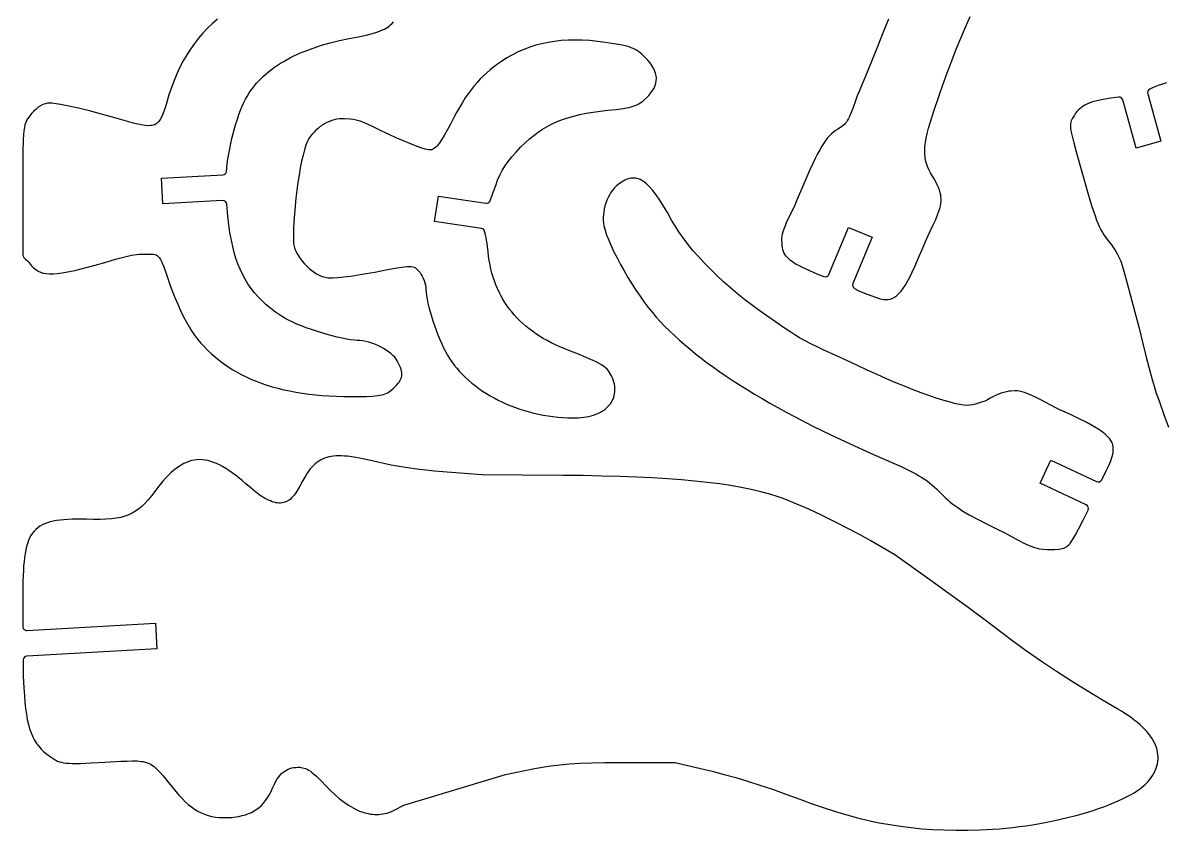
# Model space of a CAD drawing. Header units: millimetres. Extents: x 1139 to 1917, y -669 to -159.
# Drawn here: x 1139.2 to 1351.2, y -458.3 to -308.5 of the extents above; entities that cross this region are included whole.
import ezdxf

# ---------------------------------------------------------------- set-up
doc = ezdxf.new("R2010")
doc.units = ezdxf.units.MM

msp = doc.modelspace()

# ---------------------------------------------------------------- linework, layer by layer
at = {"flags": 128}
for points in [[(1287.890721, -355.603008, 0.408438), (1288.809739, -355.212705), (1292.442012, -346.46751), (1296.832377, -348.291027), (1293.253315, -356.908108, 0.390885), (1293.586398, -357.816127), (1294.358767, -358.212325), (1295.425092, -358.687171), (1296.559684, -359.134808), (1297.656914, -359.510961), (1298.158511, -359.658399), (1298.611158, -359.771364), (1299.001654, -359.844321), (1299.316794, -359.871739), (1299.753233, -359.85106), (1300.171882, -359.776079), (1300.576756, -359.641128), (1300.971864, -359.440542), (1301.361216, -359.168659), (1301.748827, -358.819808), (1302.138705, -358.388327), (1302.534865, -357.868554), (1302.941313, -357.254817), (1303.362068, -356.541456), (1303.801133, -355.722802), (1304.262528, -354.793193), (1304.750257, -353.746962), (1305.268334, -352.578445), (1306.411583, -349.851888), (1306.804128, -348.942869), (1307.246863, -347.987046), (1308.186408, -345.988579), (1308.63497, -344.972722), (1309.037227, -343.963648), (1309.213451, -343.46584), (1309.369054, -342.974752), (1309.50102, -342.492054), (1309.606331, -342.019426), (1309.637103, -341.712793), (1309.63276, -341.378696), (1309.603107, -340.732625), (1309.570837, -340.42279), (1309.479596, -340.034484), (1309.335757, -339.583305), (1309.145685, -339.084848), (1308.91575, -338.554711), (1308.652322, -338.008488), (1308.361764, -337.461776), (1308.050449, -336.930169), (1307.694849, -336.325456), (1307.388119, -335.739428), (1307.130457, -335.163516), (1306.922068, -334.589152), (1306.763149, -334.007769), (1306.653904, -333.410795), (1306.594534, -332.789666), (1306.58524, -332.13581), (1306.626221, -331.440659), (1306.717684, -330.695645), (1306.859826, -329.8922), (1307.05285, -329.021755), (1307.296954, -328.075742), (1307.592344, -327.045591), (1308.337778, -324.698605), (1309.139716, -322.328536), (1309.952044, -320.014536), (1310.774697, -317.756702), (1311.60761, -315.555135), (1312.45072, -313.409937), (1313.303961, -311.321208), (1314.167268, -309.289049), (1315.040578, -307.31356)], [(1201.540799, -377.865744), (1202.965137, -377.838208), (1204.120557, -377.78469), (1205.053149, -377.693886), (1205.450293, -377.63097), (1205.809016, -377.554494), (1206.135083, -377.463042), (1206.434255, -377.355204), (1206.712292, -377.229568), (1206.97496, -377.084718), (1207.228021, -376.919244), (1207.477235, -376.731727), (1207.987173, -376.284929), (1208.605226, -375.666422), (1208.853989, -375.380787), (1209.063281, -375.105821), (1209.233636, -374.837717), (1209.365585, -374.572669), (1209.459662, -374.306871), (1209.516394, -374.036513), (1209.536316, -373.757791), (1209.51996, -373.466896), (1209.467854, -373.160025), (1209.38053, -372.833366), (1209.258523, -372.483115), (1209.102361, -372.105464), (1208.6897, -371.252737), (1208.477759, -370.905833), (1208.203682, -370.558953), (1207.8735, -370.215177), (1207.493249, -369.87759), (1207.068959, -369.549281), (1206.606666, -369.233333), (1206.112397, -368.932833), (1205.592186, -368.650863), (1205.05207, -368.390513), (1204.498077, -368.154864), (1203.936237, -367.947005), (1203.372588, -367.770021), (1202.813162, -367.626994), (1202.263989, -367.521013), (1201.731101, -367.455161), (1201.220533, -367.432525), (1200.664679, -367.405898), (1200.004976, -367.328942), (1199.255948, -367.206061), (1198.432129, -367.041653), (1197.548052, -366.840117), (1196.618241, -366.605849), (1195.657234, -366.343253), (1194.679555, -366.056722), (1193.699739, -365.750659), (1192.732314, -365.42946), (1191.791814, -365.097526), (1190.892766, -364.759256), (1190.049701, -364.419047), (1189.277152, -364.081302), (1188.589648, -363.750414), (1188.001718, -363.430784), (1187.008824, -362.821083), (1186.070772, -362.187349), (1185.186563, -361.528235), (1184.355205, -360.842383), (1183.575699, -360.128441), (1182.847051, -359.385058), (1182.16826, -358.610876), (1181.538334, -357.804548), (1180.956273, -356.964716), (1180.421085, -356.090028), (1179.931772, -355.17913), (1179.487335, -354.230672), (1179.086779, -353.243294), (1178.729112, -352.215651), (1178.41333, -351.146383), (1178.138444, -350.034142), (1177.766468, -348.250865), (1177.616393, -347.395278), (1177.481028, -346.497456), (1177.226739, -344.376307), (1177.009977, -342.12988, 0.401527), (1176.26262, -341.48626), (1165.18786, -342.070283), (1164.937508, -337.322879), (1176.301397, -336.723609, 0.367667), (1176.972727, -336.088935), (1177.126648, -334.679887), (1177.251348, -333.756102), (1177.400519, -332.817598), (1177.572562, -331.870582), (1177.765871, -330.921263), (1177.978846, -329.975847), (1178.209888, -329.040535), (1178.45739, -328.12154), (1178.719756, -327.225064), (1178.995381, -326.357314), (1179.282663, -325.524496), (1179.580002, -324.732817), (1179.885796, -323.988486), (1180.198445, -323.297703), (1180.516343, -322.666679), (1180.806301, -322.148364), (1181.116854, -321.640502), (1181.447953, -321.143126), (1181.799543, -320.656269), (1182.171569, -320.179959), (1182.563981, -319.714228), (1182.976723, -319.259109), (1183.409744, -318.814634), (1183.862985, -318.380829), (1184.336401, -317.95773), (1184.829932, -317.545366), (1185.343526, -317.143769), (1185.877132, -316.752969), (1186.430694, -316.373001), (1187.004162, -316.003891), (1187.597478, -315.645674), (1188.210592, -315.29838), (1188.843449, -314.96204), (1189.495998, -314.636685), (1190.168182, -314.322346), (1190.859949, -314.019058), (1191.571247, -313.726846), (1193.05222, -313.175786), (1194.610672, -312.669416), (1196.246176, -312.207988), (1197.958308, -311.791749), (1199.746634, -311.420949), (1201.444834, -311.083168), (1202.883014, -310.763545), (1204.08976, -310.452134), (1205.093655, -310.138993), (1205.528466, -309.978664), (1205.923281, -309.814176), (1206.281678, -309.644277), (1206.607224, -309.467733), (1206.903496, -309.283296), (1207.174068, -309.089723), (1207.422507, -308.885772), (1207.652394, -308.670199), (1207.998939, -308.289893)], [(1241.272011, -381.845165), (1241.810834, -381.843075), (1242.334202, -381.82154), (1242.841666, -381.781014), (1243.332778, -381.721951), (1243.807087, -381.644808), (1244.264143, -381.550041), (1244.703498, -381.438108), (1245.124703, -381.309463), (1245.527307, -381.164558), (1245.91086, -381.003857), (1246.274914, -380.827811), (1246.619018, -380.636876), (1246.942723, -380.431508), (1247.245579, -380.212163), (1247.527139, -379.979298), (1247.78695, -379.733369), (1248.024564, -379.47483), (1248.239533, -379.20414), (1248.431407, -378.92175), (1248.599732, -378.628119), (1248.744066, -378.323704), (1248.863952, -378.00896), (1248.958944, -377.68434), (1249.028593, -377.350305), (1249.072451, -377.007307), (1249.090062, -376.655805), (1249.080984, -376.296251), (1249.044763, -375.929104), (1248.98095, -375.554817), (1248.889098, -375.17385), (1248.768753, -374.786656), (1248.61947, -374.393691), (1248.457597, -374.024909), (1248.285873, -373.685606), (1248.096557, -373.370934), (1247.881902, -373.076039), (1247.634166, -372.796073), (1247.345603, -372.526182), (1247.008471, -372.261514), (1246.615025, -371.997223), (1246.157521, -371.728453), (1245.628213, -371.450356), (1245.019361, -371.15808), (1244.323219, -370.846772), (1242.638087, -370.14766), (1240.510867, -369.314215), (1239.660885, -368.974618), (1238.836499, -368.621215), (1238.037604, -368.253892), (1237.264106, -367.872527), (1236.51591, -367.476999), (1235.792915, -367.067194), (1235.095027, -366.642992), (1234.422149, -366.204274), (1233.774181, -365.750921), (1233.151026, -365.282814), (1232.552591, -364.799836), (1231.978776, -364.301868), (1231.429484, -363.788791), (1230.904619, -363.260486), (1230.404082, -362.716837), (1229.927776, -362.157722), (1229.475607, -361.583023), (1229.047476, -360.992623), (1228.643284, -360.386405), (1228.262938, -359.764247), (1227.906335, -359.126029), (1227.573384, -358.471639), (1227.263984, -357.800952), (1226.978041, -357.113851), (1226.715456, -356.410221), (1226.47613, -355.68994), (1226.259968, -354.95289), (1226.066875, -354.198953), (1225.89675, -353.428009), (1225.749498, -352.63994), (1225.625024, -351.834629), (1225.523224, -351.011957), (1225.35005, -349.476976), (1225.267796, -348.854456), (1225.181259, -348.318752), (1225.085055, -347.862484), (1224.88274, -347.16378, 0.293437), (1224.3024, -346.656733), (1215.608992, -345.367315), (1216.306481, -340.66476), (1225.140084, -341.974972, 0.351331), (1225.910422, -341.525196), (1226.447687, -340.125922), (1226.946914, -338.692617), (1227.300647, -337.715276), (1227.695926, -336.798778), (1228.144974, -335.924413), (1228.660013, -335.073459), (1229.253267, -334.227202), (1229.936954, -333.366925), (1230.723299, -332.473912), (1231.624524, -331.529444), (1232.40941, -330.763283), (1233.200582, -330.052515), (1234.003103, -329.395008), (1234.822027, -328.78863), (1235.66241, -328.231252), (1236.529312, -327.720739), (1237.427787, -327.254961), (1238.362894, -326.831789), (1239.339691, -326.449087), (1240.363232, -326.104726), (1241.438577, -325.796572), (1242.57078, -325.522499), (1243.764902, -325.280369), (1245.025996, -325.068055), (1246.359122, -324.883421), (1247.769336, -324.724341), (1249.328539, -324.554202), (1250.600507, -324.381822), (1251.634103, -324.191491), (1252.076781, -324.084688), (1252.478195, -323.967509), (1252.844448, -323.837988), (1253.181649, -323.694168), (1253.49591, -323.534079), (1253.793337, -323.355766), (1254.080036, -323.157258), (1254.362117, -322.936599), (1254.936864, -322.420964), (1255.378539, -321.968773), (1255.75961, -321.516306), (1256.080068, -321.063183), (1256.3399, -320.609031), (1256.539097, -320.15347), (1256.67765, -319.696123), (1256.755544, -319.236611), (1256.772773, -318.774558), (1256.729324, -318.309588), (1256.625187, -317.841321), (1256.46035, -317.369382), (1256.234803, -316.893393), (1255.948536, -316.412972), (1255.601537, -315.927751), (1255.193798, -315.437342), (1254.725306, -314.941376), (1254.081795, -314.329648), (1253.774694, -314.068749), (1253.468089, -313.83431), (1253.155034, -313.623701), (1252.828572, -313.434285), (1252.481751, -313.263428), (1252.10762, -313.108493), (1251.699228, -312.966848), (1251.249619, -312.835854), (1250.198949, -312.595287), (1248.899994, -312.365716), (1247.297136, -312.126058), (1245.82394, -311.939461), (1244.397971, -311.805148), (1243.016786, -311.723565), (1241.677939, -311.695162), (1240.378987, -311.720389), (1239.117487, -311.799693), (1237.89099, -311.933525), (1236.697056, -312.122331), (1235.533242, -312.366563), (1234.3971, -312.666668), (1233.286187, -313.023097), (1232.198061, -313.436296), (1231.130275, -313.906716), (1230.080387, -314.434804), (1229.045952, -315.021013), (1228.024527, -315.665786), (1227.288898, -316.170012), (1226.588726, -316.683898), (1225.920535, -317.21172), (1225.280837, -317.757753), (1224.666151, -318.326274), (1224.072995, -318.921561), (1223.497884, -319.547884), (1222.937338, -320.209526), (1222.387873, -320.910758), (1221.846005, -321.65586), (1221.308251, -322.449105), (1220.771133, -323.29477), (1220.231164, -324.197132), (1219.684863, -325.160468), (1219.128747, -326.18905), (1218.559332, -327.287158), (1217.956346, -328.438686), (1217.406801, -329.415445), (1216.904008, -330.226114), (1216.441277, -330.879375), (1216.011918, -331.383913), (1215.807664, -331.583122), (1215.609244, -331.748407), (1215.415821, -331.880851), (1215.226561, -331.98154), (1215.040628, -332.05156), (1214.857185, -332.091995), (1214.687289, -332.095622), (1214.459637, -332.067785), (1213.846088, -331.9244), (1213.04656, -331.675224), (1212.091082, -331.33363), (1211.00968, -330.913005), (1209.832383, -330.426723), (1208.589219, -329.888166), (1207.31021, -329.310712), (1205.817697, -328.589397), (1204.210552, -327.802836), (1203.392888, -327.424629), (1202.581242, -327.077564), (1201.787172, -326.777453), (1201.022232, -326.540114), (1200.511959, -326.437392), (1199.952941, -326.372926), (1198.867888, -326.301749), (1198.395854, -326.291944), (1197.923958, -326.320834), (1197.453899, -326.386957), (1196.987375, -326.488859), (1196.526084, -326.625075), (1196.071726, -326.794149), (1195.625995, -326.994621), (1195.190593, -327.225028), (1194.767216, -327.483916), (1194.357562, -327.769822), (1193.963327, -328.08129), (1193.586213, -328.416856), (1193.227916, -328.775065), (1192.890133, -329.154453), (1192.574562, -329.553566), (1192.282902, -329.970941), (1192.143983, -330.207157), (1192.004743, -330.491035), (1191.7267, -331.192229), (1191.451598, -332.05542), (1191.182253, -333.061514), (1190.921485, -334.191411), (1190.672111, -335.426013), (1190.436952, -336.746225), (1190.218827, -338.132945), (1190.020554, -339.56708), (1189.844951, -341.029527), (1189.694841, -342.501192), (1189.573041, -343.962975), (1189.48237, -345.395781), (1189.425646, -346.780509), (1189.405691, -348.098066), (1189.42532, -349.329348), (1189.476637, -349.780859), (1189.596823, -350.254794), (1189.780142, -350.744887), (1190.020849, -351.244874), (1190.313208, -351.748492), (1190.651476, -352.249473), (1191.029916, -352.741557), (1191.442787, -353.218481), (1191.884345, -353.673976), (1192.348854, -354.101781), (1192.830572, -354.495633), (1193.323762, -354.849264), (1193.82268, -355.156413), (1194.321586, -355.410816), (1194.814742, -355.606208), (1195.296405, -355.736325), (1195.554776, -355.775104), (1195.868326, -355.799118), (1196.649902, -355.804041), (1197.619039, -355.753456), (1198.753635, -355.649733), (1200.031594, -355.495233), (1201.430815, -355.292325), (1202.929197, -355.043373), (1204.504647, -354.75074), (1206.870156, -354.292165), (1208.66211, -353.965239), (1209.978162, -353.770572), (1210.48824, -353.723023), (1210.915965, -353.708761), (1211.273539, -353.727867), (1211.573172, -353.780411), (1211.827069, -353.86647), (1212.047438, -353.986121), (1212.246486, -354.13944), (1212.43642, -354.326498), (1212.837764, -354.80214), (1213.073506, -355.129211), (1213.293431, -355.503821), (1213.492728, -355.912803), (1213.666584, -356.342993), (1213.810183, -356.781216), (1213.918712, -357.214313), (1213.98736, -357.629114), (1214.011313, -358.012448), (1214.035345, -358.529897), (1214.105188, -359.12747), (1214.217466, -359.794893), (1214.3688, -360.521899), (1214.555817, -361.298208), (1214.775141, -362.113552), (1215.02339, -362.957656), (1215.297192, -363.82025), (1215.593169, -364.691059), (1215.907945, -365.559813), (1216.238141, -366.416234), (1216.580382, -367.250054), (1216.931291, -368.051001), (1217.287492, -368.808801), (1217.645608, -369.51318), (1218.002263, -370.153867), (1218.395145, -370.791601), (1218.818132, -371.416054), (1219.270371, -372.026793), (1219.751007, -372.623389), (1220.259186, -373.205416), (1220.794054, -373.772443), (1221.354757, -374.324042), (1221.940446, -374.859782), (1222.55026, -375.379235), (1223.18335, -375.881975), (1223.83886, -376.36757), (1224.515939, -376.835592), (1225.213731, -377.285613), (1225.931383, -377.717202), (1226.668044, -378.12993), (1227.422856, -378.523372), (1228.194967, -378.897095), (1228.983523, -379.250672), (1229.787671, -379.583673), (1230.606557, -379.895668), (1231.439327, -380.186233), (1232.285128, -380.454934), (1233.143106, -380.701343), (1234.012406, -380.925033), (1234.892177, -381.125576), (1235.781564, -381.302539), (1236.679714, -381.455496), (1237.585769, -381.584016), (1238.498882, -381.687672), (1239.418196, -381.766035), (1240.342856, -381.818676), (1241.272011, -381.845165)], [(1351.483311, -319.62911), (1350.550032, -319.928132), (1349.905447, -320.15539), (1349.304104, -320.392843), (1348.759169, -320.633476), (1348.364105, -320.830267, 0.358082), (1347.994181, -321.656551), (1350.405275, -330.479033), (1345.819443, -331.732294), (1343.380065, -322.806316, 0.364334), (1342.625592, -322.284322), (1342.057154, -322.337643), (1341.132232, -322.467391), (1339.729873, -322.701331), (1338.540501, -322.956288), (1338.017318, -323.095566), (1337.537345, -323.244796), (1337.097232, -323.40555), (1336.693634, -323.579392), (1336.323204, -323.767888), (1335.982597, -323.972603), (1335.668465, -324.195106), (1335.37746, -324.436964), (1335.10624, -324.699741), (1334.851456, -324.985005), (1334.609763, -325.294322), (1334.377811, -325.62926), (1334.040921, -326.17132), (1333.910314, -326.419387), (1333.805503, -326.663588), (1333.726912, -326.912512), (1333.67497, -327.174745), (1333.650099, -327.458877), (1333.652731, -327.77349), (1333.683289, -328.127173), (1333.742201, -328.528513), (1333.946789, -329.508505), (1334.269907, -330.782156), (1334.714967, -332.418162), (1335.865299, -336.562229), (1336.801378, -339.845519), (1337.568838, -342.396967), (1337.903596, -343.43854), (1338.213314, -344.345501), (1338.503693, -345.133964), (1338.78044, -345.820049), (1339.04926, -346.419869), (1339.315855, -346.949543), (1339.585929, -347.425185), (1339.865189, -347.862912), (1340.159335, -348.278842), (1340.474079, -348.689086), (1341.247557, -349.726307), (1341.626843, -350.279363), (1341.985342, -350.833953), (1342.311193, -351.374005), (1342.592535, -351.883448), (1342.817499, -352.346205), (1342.974229, -352.746209), (1343.424551, -354.185592), (1343.872017, -355.72063), (1344.751146, -358.95345), (1345.597153, -362.196222), (1346.395571, -365.200503), (1347.041535, -367.785854), (1347.726734, -370.57577), (1348.437067, -373.358645), (1348.797254, -374.681315), (1349.158436, -375.922872), (1349.589897, -377.251638), (1350.089802, -378.672595), (1351.073233, -381.405346), (1351.839894, -383.556686)], [(1330.674968, -406.244516), (1331.47681, -406.187088), (1331.815996, -406.143726), (1332.121543, -406.084137), (1332.399091, -406.003464), (1332.654279, -405.896861), (1332.892747, -405.75947), (1333.12013, -405.586446), (1333.342071, -405.372937), (1333.564206, -405.114091), (1333.792177, -404.805057), (1334.031622, -404.440984), (1334.567488, -403.528318), (1335.216915, -402.337284), (1336.005081, -400.837675), (1336.653177, -399.544062), (1336.934663, -398.937965, 0.413109), (1336.590714, -397.991981), (1327.998126, -393.961903), (1330.01683, -389.657794), (1338.509727, -393.641116, 0.406226), (1339.449627, -393.315847), (1340.296726, -391.631169), (1340.754303, -390.653564), (1341.122301, -389.768409), (1341.269884, -389.356756), (1341.391689, -388.963724), (1341.486583, -388.587815), (1341.553441, -388.227533), (1341.591131, -387.881378), (1341.598523, -387.547856), (1341.574492, -387.225466), (1341.51791, -386.912715), (1341.427643, -386.6081), (1341.302565, -386.310129), (1341.14155, -386.017301), (1340.943467, -385.728123), (1340.707186, -385.441093), (1340.431578, -385.154714), (1340.115518, -384.867492), (1339.757874, -384.577928), (1339.357516, -384.284525), (1338.913322, -383.985784), (1337.888892, -383.366305), (1336.675554, -382.70751), (1335.264282, -381.997419), (1333.646039, -381.224059), (1331.811803, -380.375447), (1330.923238, -379.944499), (1329.990805, -379.458761), (1328.042102, -378.428087), (1327.049724, -377.935744), (1326.061258, -377.493793), (1325.572224, -377.29993), (1325.088644, -377.128527), (1324.612018, -376.982869), (1324.143834, -376.866244), (1323.769999, -376.823862), (1323.361606, -376.828571), (1322.571261, -376.866244), (1322.209679, -376.893201), (1321.784034, -376.970458), (1321.309958, -377.092598), (1320.803087, -377.254206), (1320.279046, -377.449864), (1319.75347, -377.674155), (1319.24199, -377.92166), (1318.760236, -378.186964), (1318.268886, -378.452028), (1317.729906, -378.698844), (1317.160855, -378.922042), (1316.579293, -379.116255), (1316.002778, -379.276115), (1315.448871, -379.396251), (1314.93513, -379.471295), (1314.479114, -379.495878), (1313.835613, -379.453218), (1313.055816, -379.333812), (1312.147607, -379.140581), (1311.118875, -378.876458), (1309.977506, -378.54437), (1308.731383, -378.147242), (1307.388397, -377.688001), (1305.95643, -377.169575), (1304.443372, -376.594892), (1302.857108, -375.966877), (1301.205525, -375.28846), (1299.496507, -374.562567), (1297.737943, -373.792124), (1295.937718, -372.98006), (1294.10372, -372.129301), (1292.243831, -371.242775), (1290.095413, -370.237218), (1287.771603, -369.168453), (1286.604387, -368.619399), (1285.46587, -368.065384), (1284.38024, -367.510022), (1283.371679, -366.956928), (1282.659149, -366.531416), (1281.917062, -366.058783), (1280.388529, -365.027046), (1278.874737, -363.971534), (1277.464339, -363.002063), (1276.029539, -362.014184), (1274.614418, -360.985961), (1273.223878, -359.922303), (1271.86282, -358.82813), (1270.536145, -357.708349), (1269.248755, -356.567876), (1268.005546, -355.411627), (1266.811426, -354.24451), (1265.671291, -353.071444), (1264.590044, -351.897339), (1263.572586, -350.727109), (1262.623816, -349.565669), (1261.748637, -348.41793), (1260.95195, -347.288805), (1260.238655, -346.18321), (1259.613654, -345.106058), (1258.84531, -343.73102), (1258.116698, -342.497714), (1257.423512, -341.403279), (1256.761444, -340.444858), (1256.126186, -339.619595), (1255.513424, -338.924624), (1255.214136, -338.625108), (1254.918856, -338.357094), (1254.627046, -338.120224), (1254.338166, -337.91414), (1254.051681, -337.738487), (1253.767049, -337.592908), (1253.483735, -337.477041), (1253.201197, -337.390535), (1252.9189, -337.333028), (1252.636301, -337.304164), (1252.352865, -337.303586), (1252.068051, -337.330938), (1251.78132, -337.385859), (1251.492137, -337.467996), (1251.199958, -337.576989), (1250.90425, -337.71248), (1250.604472, -337.874111), (1250.300085, -338.061531), (1249.675329, -338.512288), (1249.306635, -338.831301), (1248.959125, -339.189776), (1248.634103, -339.58389), (1248.332876, -340.009813), (1248.056747, -340.46372), (1247.807026, -340.94178), (1247.585017, -341.440168), (1247.392023, -341.955054), (1247.229356, -342.482613), (1247.098319, -343.019016), (1247.000215, -343.560437), (1246.936355, -344.10305), (1246.90804, -344.643021), (1246.916578, -345.176529), (1246.963277, -345.699742), (1247.049441, -346.208836), (1247.25111, -346.985725), (1247.544757, -347.866147), (1247.922249, -348.83593), (1248.37545, -349.880897), (1248.896222, -350.986875), (1249.476434, -352.139687), (1250.107948, -353.325158), (1250.782631, -354.529113), (1251.492346, -355.737381), (1252.228957, -356.935778), (1252.984332, -358.110138), (1253.750332, -359.246282), (1254.518823, -360.330035), (1255.281674, -361.347222), (1256.030742, -362.283667), (1256.7579, -363.125196), (1257.552101, -363.983988), (1258.379123, -364.839249), (1259.239376, -365.691234), (1260.133276, -366.540201), (1261.061226, -367.386399), (1262.02364, -368.230084), (1263.020927, -369.071507), (1264.053498, -369.910921), (1265.121762, -370.74858), (1266.226133, -371.584737), (1267.367017, -372.419647), (1268.544825, -373.25356), (1269.759969, -374.086732), (1271.012859, -374.919414), (1272.303903, -375.751861), (1273.633516, -376.584324), (1275.002102, -377.417059), (1276.410078, -378.250318), (1277.857849, -379.084353), (1279.345827, -379.919419), (1280.874422, -380.755769), (1282.444045, -381.593654), (1285.708018, -383.275049), (1289.141024, -384.965631), (1292.746346, -386.667423), (1296.527266, -388.38245), (1300.487068, -390.112742), (1302.20024, -390.867646), (1303.675644, -391.564399), (1304.950272, -392.226151), (1305.523852, -392.551135), (1306.061109, -392.876049), (1306.566666, -393.203788), (1307.045146, -393.537245), (1307.501174, -393.879314), (1307.939369, -394.232886), (1308.36436, -394.60086), (1308.780768, -394.986124), (1309.606331, -395.820106), (1310.018277, -396.245124), (1310.442165, -396.655895), (1310.882753, -397.055438), (1311.344811, -397.44678), (1311.833099, -397.832938), (1312.352381, -398.21694), (1312.90742, -398.601803), (1313.502982, -398.990551), (1314.834723, -399.791793), (1316.385713, -400.644841), (1318.194063, -401.573873), (1320.297877, -402.603066), (1321.197695, -403.058559), (1322.124487, -403.559141), (1324.035971, -404.59672), (1325.009153, -405.08429), (1325.986285, -405.518098), (1326.474535, -405.707119), (1326.961613, -405.873431), (1327.446802, -406.013945), (1327.929383, -406.125571), (1328.564902, -406.212296), (1329.297078, -406.255643), (1330.031799, -406.263691), (1330.674968, -406.244516)], [(1139.252525, -426.734821), (1139.202987, -428.102479), (1139.209812, -428.865244), (1139.241511, -429.754798), (1139.358153, -431.953373), (1139.446912, -433.324707), (1139.553248, -434.589678), (1139.679602, -435.754641), (1139.828419, -436.825957), (1140.002146, -437.809987), (1140.203226, -438.713088), (1140.434109, -439.54162), (1140.697236, -440.301944), (1140.995053, -441.000416), (1141.330005, -441.643397), (1141.704537, -442.237245), (1142.121097, -442.788321), (1142.582128, -443.302982), (1143.090076, -443.787588), (1143.647385, -444.248501), (1144.256501, -444.692075), (1144.97039, -445.162567), (1145.300365, -445.352505), (1145.630055, -445.514068), (1145.972731, -445.648615), (1146.341662, -445.757522), (1146.750124, -445.842153), (1147.211383, -445.903877), (1147.738711, -445.94406), (1148.345381, -445.964072), (1149.849824, -445.949056), (1151.830885, -445.869769), (1154.394727, -445.737159), (1157.342994, -445.571701), (1158.524318, -445.516231), (1159.541928, -445.49194), (1160.419447, -445.508586), (1161.180496, -445.575922), (1161.524724, -445.631648), (1161.84869, -445.703707), (1162.155351, -445.793313), (1162.447656, -445.901692), (1162.728555, -446.03006), (1163.001007, -446.179635), (1163.267961, -446.351639), (1163.532369, -446.547293), (1164.065361, -447.014418), (1164.623602, -447.590769), (1165.230712, -448.286101), (1165.910313, -449.110172), (1167.581462, -451.183538), (1168.156173, -451.865628), (1168.730074, -452.491813), (1169.305415, -453.06313), (1169.884447, -453.580619), (1170.469422, -454.045325), (1171.062593, -454.458284), (1171.666209, -454.820539), (1172.282524, -455.133128), (1172.913787, -455.397097), (1173.562251, -455.61348), (1174.230169, -455.783319), (1174.919789, -455.907657), (1175.633365, -455.987531), (1176.373144, -456.023988), (1177.141383, -456.018059), (1177.940333, -455.970793), (1178.632318, -455.896528), (1179.29051, -455.790939), (1179.915801, -455.653389), (1180.509093, -455.483249), (1181.071277, -455.279884), (1181.603257, -455.042662), (1182.105926, -454.770952), (1182.58018, -454.464117), (1183.026921, -454.121529), (1183.447041, -453.742555), (1183.84144, -453.326558), (1184.211014, -452.87291), (1184.556663, -452.380978), (1184.879279, -451.850128), (1185.179763, -451.279728), (1185.45901, -450.669146), (1185.68947, -450.15309), (1185.924477, -449.676608), (1186.165074, -449.238829), (1186.412306, -448.838889), (1186.667218, -448.475921), (1186.930856, -448.149063), (1187.204263, -447.857443), (1187.488488, -447.600197), (1187.784572, -447.376459), (1188.093561, -447.185363), (1188.416502, -447.026042), (1188.754438, -446.897632), (1189.108414, -446.799267), (1189.479475, -446.730074), (1189.868668, -446.689197), (1190.277037, -446.675762), (1190.565203, -446.684172), (1190.843823, -446.71073), (1191.115895, -446.757441), (1191.384415, -446.826303), (1191.652379, -446.919317), (1191.922786, -447.038483), (1192.198635, -447.185805), (1192.482919, -447.363276), (1192.778642, -447.572904), (1193.088795, -447.816687), (1193.764391, -448.414718), (1194.533685, -449.173374), (1195.420661, -450.108657), (1196.276502, -450.994572), (1197.127354, -451.800681), (1197.972696, -452.5268), (1198.81201, -453.172748), (1199.64478, -453.738343), (1200.470485, -454.223405), (1201.288608, -454.627747), (1201.694667, -454.799595), (1202.098633, -454.951193), (1202.500446, -455.082522), (1202.900041, -455.193559), (1203.297349, -455.284279), (1203.692312, -455.35466), (1204.084859, -455.404682), (1204.474929, -455.434318), (1204.862456, -455.44355), (1205.247376, -455.43235), (1205.629621, -455.4007), (1206.009133, -455.348575), (1206.38584, -455.275953), (1206.75968, -455.18281), (1207.130592, -455.069123), (1207.498504, -454.934872), (1207.863357, -454.780032), (1208.225084, -454.604581), (1209.923368, -453.728592), (1228.790805, -448.01529), (1234.136581, -446.90698), (1235.613831, -446.629504), (1237.168556, -446.396389), (1238.831743, -446.205473), (1240.634391, -446.054586), (1242.607491, -445.941564), (1244.782037, -445.86424), (1247.189025, -445.820449), (1249.859444, -445.808022), (1260.236535, -445.817371), (1264.953394, -446.899355), (1267.165124, -447.426678), (1269.341681, -447.987579), (1271.514772, -448.591845), (1273.716105, -449.249264), (1275.977383, -449.969628), (1278.330316, -450.762726), (1280.80661, -451.638344), (1283.437968, -452.606273), (1285.706078, -453.433659), (1287.899733, -454.1895), (1290.029732, -454.875635), (1292.106866, -455.4939), (1294.141935, -456.046132), (1296.145731, -456.534163), (1298.129053, -456.959834), (1300.102695, -457.324977), (1302.077452, -457.631431), (1304.064122, -457.881035), (1306.0735, -458.075619), (1308.116379, -458.217024), (1310.203559, -458.307084), (1312.345833, -458.347638), (1314.553997, -458.340519), (1316.838847, -458.287564), (1318.045898, -458.237856), (1319.260554, -458.166948), (1320.480547, -458.075488), (1321.703609, -457.964128), (1322.927471, -457.833512), (1324.149862, -457.684291), (1325.368515, -457.51711), (1326.581158, -457.332616), (1328.979346, -456.914291), (1331.32627, -456.434493), (1333.603776, -455.898411), (1334.710826, -455.610879), (1335.793713, -455.311223), (1336.850171, -455.000083), (1337.877929, -454.678111), (1338.874717, -454.345956), (1339.838267, -454.004263), (1340.766309, -453.653681), (1341.656577, -453.294859), (1342.506796, -452.928444), (1343.314703, -452.555082), (1344.078024, -452.175422), (1344.794493, -451.790116), (1345.46184, -451.399805), (1346.077794, -451.005142), (1346.640088, -450.606771), (1347.146451, -450.205343), (1347.594618, -449.801505), (1347.982313, -449.395904), (1348.328766, -448.980442), (1348.640845, -448.562575), (1348.918633, -448.142493), (1349.162206, -447.720394), (1349.371646, -447.296475), (1349.547035, -446.870926), (1349.688453, -446.443943), (1349.795979, -446.015724), (1349.869692, -445.586462), (1349.909675, -445.156351), (1349.916005, -444.725588), (1349.888767, -444.294365), (1349.828037, -443.86288), (1349.733896, -443.431328), (1349.606425, -442.999901), (1349.445704, -442.568796), (1349.251814, -442.138207), (1349.024835, -441.708329), (1348.764846, -441.279359), (1348.471925, -440.85149), (1348.14616, -440.424916), (1347.787623, -439.999834), (1347.3964, -439.576438), (1346.972566, -439.154922), (1346.516206, -438.735482), (1346.027397, -438.318314), (1345.506221, -437.903613), (1344.952758, -437.491569), (1344.367087, -437.082383), (1343.74929, -436.676249), (1343.099444, -436.273357), (1342.417635, -435.873909), (1339.593847, -434.23106), (1336.730453, -432.500868), (1333.866893, -430.70927), (1331.042599, -428.882208), (1328.297007, -427.045617), (1325.66955, -425.225436), (1323.199669, -423.447607), (1320.926793, -421.738068), (1318.057096, -419.558564), (1314.660249, -417.030441), (1311.160941, -414.467244), (1307.983862, -412.182512), (1301.01562, -407.234665), (1296.593418, -404.651959), (1294.5952, -403.527764), (1292.333416, -402.327341), (1289.918609, -401.103343), (1287.461331, -399.908416), (1285.072125, -398.79521), (1282.861541, -397.816368), (1280.940129, -397.024544), (1280.122405, -396.715216), (1279.418431, -396.472384), (1277.829035, -395.989556), (1276.15765, -395.541919), (1274.395939, -395.128649), (1272.535573, -394.748916), (1270.568215, -394.401896), (1268.485531, -394.086755), (1266.279188, -393.802673), (1263.940852, -393.548816), (1261.462187, -393.324361), (1258.834863, -393.12848), (1256.050545, -392.960342), (1253.1009, -392.819123), (1249.977591, -392.703995), (1246.672287, -392.614128), (1243.176651, -392.548698), (1239.482354, -392.506875), (1224.388404, -392.386428), (1217.155887, -391.843112), (1215.603884, -391.708621), (1213.964353, -391.534145), (1212.28688, -391.327008), (1210.621053, -391.094533), (1209.016456, -390.844042), (1207.522681, -390.58286), (1206.189314, -390.318307), (1205.065944, -390.057709), (1203.462175, -389.665621), (1201.997194, -389.348698), (1200.661214, -389.109926), (1199.444441, -388.95229), (1198.877703, -388.904833), (1198.337097, -388.878777), (1197.821397, -388.874498), (1197.329384, -388.892371), (1196.859834, -388.932763), (1196.411523, -388.996053), (1195.983225, -389.082614), (1195.57372, -389.192814), (1195.181782, -389.327031), (1194.806189, -389.485637), (1194.445717, -389.669003), (1194.099144, -389.877504), (1193.765244, -390.111515), (1193.442795, -390.371404), (1193.130571, -390.65755), (1192.827354, -390.97032), (1192.531914, -391.310094), (1192.243032, -391.67724), (1191.959485, -392.072131), (1191.680047, -392.495145), (1191.128604, -393.427019), (1190.578921, -394.475854), (1190.167916, -395.237021), (1189.743008, -395.893946), (1189.52436, -396.183276), (1189.301065, -396.446501), (1189.072725, -396.683599), (1188.838954, -396.894558), (1188.59936, -397.079363), (1188.35355, -397.237994), (1188.101134, -397.370441), (1187.84172, -397.476683), (1187.574918, -397.556709), (1187.300334, -397.610501), (1187.017581, -397.638043), (1186.726265, -397.63932), (1186.425995, -397.614316), (1186.116379, -397.563013), (1185.797027, -397.485402), (1185.467546, -397.38146), (1185.127549, -397.251175), (1184.77664, -397.09453), (1184.040528, -396.702102), (1183.25608, -396.204047), (1182.420165, -395.600241), (1181.529656, -394.890559), (1180.58142, -394.074873), (1179.916512, -393.496572), (1179.267985, -392.957785), (1178.635083, -392.45857), (1178.017039, -391.998993), (1177.413096, -391.579118), (1176.822487, -391.199007), (1176.244456, -390.858723), (1175.678238, -390.558329), (1175.123073, -390.297891), (1174.578198, -390.077467), (1174.04285, -389.897126), (1173.51627, -389.756929), (1172.997697, -389.656938), (1172.486369, -389.597216), (1171.98152, -389.577829), (1171.482393, -389.598839), (1170.988224, -389.660308), (1170.498255, -389.762301), (1170.011719, -389.904878), (1169.527857, -390.088106), (1169.045908, -390.312048), (1168.56511, -390.576765), (1168.084702, -390.882322), (1167.60392, -391.228781), (1167.122003, -391.616208), (1166.63819, -392.044663), (1166.151721, -392.514208), (1165.661833, -393.024911), (1165.167762, -393.576832), (1164.668748, -394.170036), (1164.164033, -394.804583), (1163.65285, -395.48054), (1163.036035, -396.292896), (1162.44367, -397.02048), (1161.865481, -397.667473), (1161.291195, -398.238067), (1160.710532, -398.736443), (1160.113223, -399.166787), (1159.488987, -399.533285), (1158.827554, -399.840124), (1158.118644, -400.091487), (1157.351986, -400.291562), (1156.517305, -400.444531), (1155.604323, -400.554584), (1154.602764, -400.625904), (1153.502358, -400.662678), (1152.292827, -400.669089), (1150.963896, -400.649322), (1149.153333, -400.632417), (1148.320232, -400.645842), (1147.53355, -400.675802), (1146.792011, -400.72376), (1146.09434, -400.791179), (1145.439258, -400.87952), (1144.825493, -400.99025), (1144.251764, -401.124829), (1143.716798, -401.284722), (1143.219318, -401.471391), (1142.75805, -401.686295), (1142.331713, -401.930903), (1141.939035, -402.206675), (1141.578739, -402.515074), (1141.249546, -402.857564), (1140.950184, -403.235607), (1140.679375, -403.650665), (1140.435842, -404.104201), (1140.218311, -404.59768), (1140.025503, -405.132565), (1139.856144, -405.710316), (1139.708958, -406.332396), (1139.582665, -407.000271), (1139.475995, -407.715404), (1139.387668, -408.479253), (1139.316408, -409.293285), (1139.260938, -410.158962), (1139.192272, -412.051104), (1139.171454, -414.16738), (1139.170611, -420.575216, 0.430736), (1139.923587, -421.287294), (1163.793486, -419.95043), (1164.059323, -424.696992), (1139.925282, -426.048649, 0.387473), (1139.252525, -426.734821)]]:
    msp.add_lwpolyline(points, format="xyb", dxfattribs=at)
for points in [[(1175.276836, -307.84186), (1174.341617, -308.654561), (1173.447718, -309.51093), (1172.594979, -310.411076), (1171.783231, -311.355111), (1171.012313, -312.343144), (1170.282062, -313.375288), (1169.592316, -314.451648), (1168.942911, -315.572342), (1168.333683, -316.737476), (1167.76447, -317.947162), (1167.23511, -319.20151), (1166.745436, -320.500628), (1166.295289, -321.844631), (1165.884506, -323.233627), (1165.646458, -324.061334), (1165.413928, -324.79209), (1165.179918, -325.429475), (1164.93743, -325.97707), (1164.679473, -326.438445), (1164.399052, -326.817182), (1164.248229, -326.976681), (1164.089169, -327.11686), (1163.920994, -327.238168), (1163.742831, -327.341052), (1163.553807, -327.42596), (1163.353046, -327.493339), (1163.139672, -327.543634), (1162.912813, -327.577295), (1162.415141, -327.596501), (1161.853035, -327.554532), (1161.2195, -327.454967), (1160.507539, -327.301384), (1159.71016, -327.097357), (1158.820366, -326.846467), (1156.232314, -326.108446), (1153.78925, -325.441912), (1151.526558, -324.855161), (1149.479621, -324.356488), (1147.683821, -323.95419), (1146.174545, -323.656561), (1144.987177, -323.471902), (1144.525264, -323.424526), (1144.157097, -323.408505), (1143.724517, -323.438441), (1143.296474, -323.52842), (1142.872526, -323.678696), (1142.45223, -323.889524), (1142.03514, -324.161165), (1141.620812, -324.493872), (1141.208804, -324.887897), (1140.79867, -325.343502), (1140.261239, -326.005895), (1140.043803, -326.320575), (1139.85737, -326.651717), (1139.699561, -327.019921), (1139.567985, -327.445797), (1139.460262, -327.949944), (1139.374003, -328.55297), (1139.306824, -329.275478), (1139.256339, -330.138072), (1139.195918, -332.365932), (1139.170477, -339.409266), (1139.170477, -351.540031), (1139.180379, -351.652406), (1139.208742, -351.762528), (1139.312814, -351.976439), (1139.466606, -352.182596), (1139.654032, -352.381841), (1140.065444, -352.762948), (1140.257256, -352.946483), (1140.418359, -353.126458), (1140.79229, -353.573526), (1141.171652, -353.96271), (1141.566324, -354.294321), (1141.986193, -354.568662), (1142.441139, -354.786046), (1142.941048, -354.946781), (1143.495799, -355.051174), (1144.115281, -355.099536), (1144.809372, -355.092172), (1145.587959, -355.029391), (1146.460921, -354.911504), (1147.438144, -354.738817), (1148.52951, -354.51164), (1149.744904, -354.230279), (1152.587299, -353.506248), (1154.420612, -352.979293), (1156.39213, -352.388211), (1157.389821, -352.104985), (1158.374186, -351.84936), (1159.32927, -351.635879), (1160.239116, -351.479087), (1160.753765, -351.436539), (1161.31159, -351.429265), (1162.388652, -351.437145), (1163.10197, -351.434357), (1163.398066, -351.455011), (1163.661789, -351.501338), (1163.899145, -351.581569), (1164.116129, -351.703932), (1164.318749, -351.876657), (1164.513005, -352.107975), (1164.704903, -352.406115), (1164.900439, -352.779309), (1165.10562, -353.235783), (1165.326448, -353.783769), (1165.839053, -355.187198), (1166.486272, -357.055434), (1166.91918, -358.252617), (1167.40342, -359.485779), (1167.92265, -360.719615), (1168.46052, -361.918824), (1169.000686, -363.048096), (1169.526804, -364.072127), (1170.022525, -364.95561), (1170.471505, -365.663243), (1171.034081, -366.446685), (1171.620373, -367.203154), (1172.230649, -367.93275), (1172.865165, -368.635579), (1173.524191, -369.311743), (1174.207982, -369.961346), (1174.916806, -370.584489), (1175.650923, -371.181277), (1176.410598, -371.751814), (1177.196092, -372.296202), (1178.007669, -372.814543), (1178.84559, -373.30694), (1179.710117, -373.773498), (1180.601516, -374.21432), (1181.520043, -374.629508), (1182.46597, -375.019167), (1183.439551, -375.383397), (1184.441055, -375.722303), (1185.470741, -376.035991), (1186.528872, -376.324559), (1187.615712, -376.588113), (1188.731521, -376.826754), (1189.876565, -377.040589), (1191.051105, -377.229718), (1192.255405, -377.394244), (1193.489724, -377.534273), (1194.754328, -377.649905), (1196.049477, -377.741246), (1197.375436, -377.808396), (1198.732468, -377.85146), (1200.120836, -377.870543), (1201.540799, -377.865744)], [(1299.8473, -307.795119), (1298.899933, -310.201299), (1297.907264, -312.736678), (1296.718855, -315.688163), (1295.483941, -318.689183), (1294.351764, -321.373158), (1294.078036, -322.064592), (1293.812749, -322.812657), (1293.268496, -324.38646), (1292.970026, -325.166087), (1292.640987, -325.910131), (1292.461959, -326.261604), (1292.271633, -326.595536), (1292.068789, -326.909044), (1291.852206, -327.199245), (1291.674746, -327.389695), (1291.465259, -327.568944), (1290.985034, -327.900431), (1290.481214, -328.206867), (1290.023483, -328.501413), (1289.643714, -328.788673), (1289.278336, -329.103115), (1288.922219, -329.454017), (1288.57022, -329.850653), (1288.217215, -330.302302), (1287.858062, -330.818237), (1287.487628, -331.407737), (1287.100783, -332.080079), (1286.692386, -332.844539), (1286.257307, -333.710394), (1285.286564, -335.783388), (1284.147474, -338.373279), (1282.798967, -341.554276), (1282.460995, -342.316275), (1282.079976, -343.117186), (1281.271473, -344.791612), (1280.885327, -345.643063), (1280.538811, -346.489294), (1280.252594, -347.319278), (1280.138557, -347.724728), (1280.047344, -348.121977), (1280.013444, -348.445657), (1280.017211, -348.798568), (1280.047344, -349.481157), (1280.062296, -349.862414), (1280.108509, -350.225248), (1280.188037, -350.57166), (1280.302922, -350.903639), (1280.455211, -351.223184), (1280.646952, -351.532285), (1280.88019, -351.832939), (1281.156973, -352.127143), (1281.479344, -352.416885), (1281.849353, -352.704167), (1282.269043, -352.990978), (1282.740464, -353.279313), (1283.265662, -353.571168), (1283.846682, -353.86854), (1285.184372, -354.487801), (1286.534957, -355.071055), (1287.890721, -355.603008)]]:
    msp.add_lwpolyline(points, dxfattribs=at)

doc.saveas('drawing.dxf')
